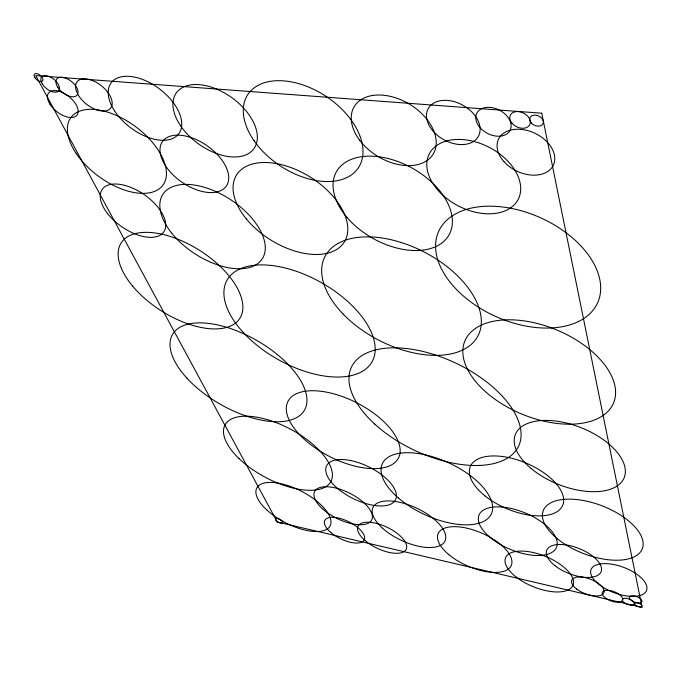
<?xml version="1.0" encoding="UTF-8"?>
<svg xmlns="http://www.w3.org/2000/svg" width="681" height="681" viewBox="0 0 681 681"><rect width="100%" height="100%" fill="white"/><g stroke="black" fill="none" stroke-linecap="round" stroke-linejoin="round"><path stroke-width="1.02" d="M541.753 113.208L35.735 75.582L277.261 521.978L642.098 607.452L541.753 113.208M531.376 123.04A7.168 5.099 25.4 0 0 543.004 123.755A7.168 5.099 25.4 0 0 535.275 115.106A7.168 5.099 25.4 0 0 531.376 123.04M114.493 110.782A42.324 24.201 37.1 0 0 178.022 134.676A42.324 24.201 37.1 0 0 142.414 79.396A42.324 24.201 37.1 0 0 114.493 110.782M180.593 125.789A47.772 28.5 35.7 0 0 253.426 149.301A47.772 28.5 35.7 0 0 211.408 87.168A47.772 28.5 35.7 0 0 180.593 125.789M42.469 84.18A11.007 5.942 38.9 0 0 58.6 90.922A11.007 5.942 38.9 0 0 49.372 76.536A11.007 5.942 38.9 0 0 42.469 84.18M276.529 521.152A4.035 1.677 27.4 0 0 282.624 522.744A4.035 1.677 27.4 0 0 278.027 518.658A4.035 1.677 27.4 0 0 276.529 521.152M635.935 605.545A3.848 1.711 20.2 0 0 641.902 606.209A3.848 1.711 20.2 0 0 637.075 602.804A3.848 1.711 20.2 0 0 635.935 605.545M624.383 602.855A6.35 2.835 20.4 0 0 634.215 603.945A6.35 2.835 20.4 0 0 626.214 598.301A6.35 2.835 20.4 0 0 624.383 602.855M479.509 126.998A18.693 13.075 27.4 0 0 509.805 130.829A18.693 13.075 27.4 0 0 491.069 107.487A18.693 13.075 27.4 0 0 479.509 126.998M323.177 509.379A31.905 14.114 26.4 0 0 371.656 520.071A31.905 14.114 26.4 0 0 334.609 487.766A31.905 14.114 26.4 0 0 323.177 509.379M50.062 104.355A18.012 9.687 38.2 0 0 76.621 115.566A18.012 9.687 38.2 0 0 61.724 92.216A18.012 9.687 38.2 0 0 50.062 104.355M57.808 87.313A12.973 7.082 38.6 0 0 76.919 95.306A12.973 7.082 38.6 0 0 66.21 78.324A12.973 7.082 38.6 0 0 57.808 87.313M330.83 532.474A21.988 9.432 26.2 0 0 364.173 540.007A21.988 9.432 26.2 0 0 338.525 518.062A21.988 9.432 26.2 0 0 330.83 532.474M631.517 600.582A6.699 3.005 20.2 0 0 641.911 601.715A6.699 3.005 20.2 0 0 633.5 595.773A6.699 3.005 20.2 0 0 631.517 600.582M605.886 598.267A10.862 4.852 20.7 0 0 622.63 600.123A10.862 4.852 20.7 0 0 608.899 590.418A10.862 4.852 20.7 0 0 605.886 598.267M239.014 458.551A60.013 27.155 28.1 0 0 330.43 482.301A60.013 27.155 28.1 0 0 264.432 418.832A60.013 27.155 28.1 0 0 239.014 458.551M76.136 153.395A57.11 30.968 36.3 0 0 161.669 186.679A57.11 30.968 36.3 0 0 112.901 113.991A57.11 30.968 36.3 0 0 76.136 153.395M448.805 554.623A39.873 17.902 23.6 0 0 510.818 566.362A39.873 17.902 23.6 0 0 464.51 527.69A39.873 17.902 23.6 0 0 448.805 554.623M436.436 188.441A49.917 33.105 27 0 0 517.075 201.278A49.917 33.105 27 0 0 467.702 140.167A49.917 33.105 27 0 0 436.436 188.441M557.407 538.816A53.084 25.606 21 0 0 641.553 550.367A53.084 25.606 21 0 0 579.386 499.88A53.084 25.606 21 0 0 557.407 538.816M78.46 95.34A21.349 11.849 38.1 0 0 110.152 108.705A21.349 11.849 38.1 0 0 93.025 80.75A21.349 11.849 38.1 0 0 78.46 95.34M254.132 140.822A66.304 41.618 33.5 0 0 357.423 169.126A66.304 41.618 33.5 0 0 297.852 83.397A66.304 41.618 33.5 0 0 254.132 140.822M187.02 378.261A76.059 36.748 29.8 0 0 303.351 411.86A76.059 36.748 29.8 0 0 225.096 326.837A76.059 36.748 29.8 0 0 187.02 378.261M486.43 392.528A80.545 45.525 22.6 0 0 613.402 403.348A80.545 45.525 22.6 0 0 517.773 320.164A80.545 45.525 22.6 0 0 486.43 392.528M516.275 577.147A36.408 16.344 22.2 0 0 572.755 585.771A36.408 16.344 22.2 0 0 528.771 551.687A36.408 16.344 22.2 0 0 516.275 577.147M511.865 122.989A10.802 7.653 26.2 0 0 529.503 125.117A10.802 7.653 26.2 0 0 518.777 111.641A10.802 7.653 26.2 0 0 511.865 122.989M107.411 213.349A37.421 19.587 34.6 0 0 163.491 232.332A37.421 19.587 34.6 0 0 128.028 186.364A37.421 19.587 34.6 0 0 107.411 213.349M600.497 585.592A29.641 13.543 20.5 0 0 646.49 590.597A29.641 13.543 20.5 0 0 609.427 563.877A29.641 13.543 20.5 0 0 600.497 585.592M266.629 509.771A41.26 17.638 27.3 0 0 329.621 526.694A41.26 17.638 27.3 0 0 284.079 484.438A41.26 17.638 27.3 0 0 266.629 509.771M346.901 217.299A64.559 40.256 29.2 0 0 448.719 235.447A64.559 40.256 29.2 0 0 382.509 157.328A64.559 40.256 29.2 0 0 346.901 217.299M485.034 495.938A50.105 24.78 22.8 0 0 562.659 505.404A50.105 24.78 22.8 0 0 501.803 456.432A50.105 24.78 22.8 0 0 485.034 495.938M132.523 285.986A70.305 35.787 32.4 0 0 239.048 319.491A70.305 35.787 32.4 0 0 169.986 236.401A70.305 35.787 32.4 0 0 132.523 285.986M342.952 313.873A86.189 49.594 27.4 0 0 477.824 336.15A86.189 49.594 27.4 0 0 383.769 238.282A86.189 49.594 27.4 0 0 342.952 313.873M398.462 498.024A60.013 28.542 24.7 0 0 491.146 514.291A60.013 28.542 24.7 0 0 420.926 453.955A60.013 28.542 24.7 0 0 398.462 498.024M359.508 139.98A46.07 30.517 31 0 0 432.682 154.876A46.07 30.517 31 0 0 389.004 96.072A46.07 30.517 31 0 0 359.508 139.98M166.615 167.415A38.928 22.158 34.8 0 0 225.794 186.79A38.928 22.158 34.8 0 0 190.646 137.409A38.928 22.158 34.8 0 0 166.615 167.415M364.905 540.373A26.721 11.603 25.5 0 0 405.978 549.712A26.721 11.603 25.5 0 0 375.452 523.161A26.721 11.603 25.5 0 0 364.905 540.373M576.671 589.065A17.204 7.721 21.2 0 0 603.664 593.091A17.204 7.721 21.2 0 0 583.098 577.241A17.204 7.721 21.2 0 0 576.671 589.065M336.516 487.536A38.425 17.68 26.2 0 0 395.346 500.075A38.425 17.68 26.2 0 0 351.277 460.679A38.425 17.68 26.2 0 0 336.516 487.536M374.678 424.033A92.437 48.232 25.3 0 0 518.386 446.591A92.437 48.232 25.3 0 0 412.048 349.293A92.437 48.232 25.3 0 0 374.678 424.033M303.581 438.624A62.09 30.1 27.1 0 0 398.462 458.041A62.09 30.1 27.1 0 0 327.638 392.375A62.09 30.1 27.1 0 0 303.581 438.624M171.476 232.842A59.247 32.424 33 0 0 261.734 259.589A59.247 32.424 33 0 0 204.453 187.326A59.247 32.424 33 0 0 171.476 232.842M246.284 218.839A63.461 37.149 31.8 0 0 344.228 242.138A63.461 37.149 31.8 0 0 280.751 164.504A63.461 37.149 31.8 0 0 246.284 218.839M555.015 565.707A29.232 13.484 21.5 0 0 600.838 572.27A29.232 13.484 21.5 0 0 565.877 544.919A29.232 13.484 21.5 0 0 555.015 565.707M382.586 528.252A39.745 17.834 25 0 0 444.361 542.136A39.745 17.834 25 0 0 399.926 502.34A39.745 17.834 25 0 0 382.586 528.252M503.914 161.567A30.347 20.975 25.3 0 0 553.091 165.713A30.347 20.975 25.3 0 0 520.752 129.356A30.347 20.975 25.3 0 0 503.914 161.567M243.977 333.239A83.201 44.12 29.4 0 0 371.766 362.275A83.201 44.12 29.4 0 0 282.879 267.446A83.201 44.12 29.4 0 0 243.977 333.239M531.171 468.528A58.549 30.543 21.6 0 0 623.736 478.692A58.549 30.543 21.6 0 0 554.453 420.892A58.549 30.543 21.6 0 0 531.171 468.528M457.445 290.464A87.125 54.199 24.1 0 0 596.948 304.22A87.125 54.199 24.1 0 0 500.016 206.709A87.125 54.199 24.1 0 0 457.445 290.464M491.563 538.577A41.975 19.664 22.7 0 0 556.403 547.558A41.975 19.664 22.7 0 0 505.302 507.413A41.975 19.664 22.7 0 0 491.563 538.577M432.418 130.326A28.67 19.698 29 0 0 478.326 136.447A28.67 19.698 29 0 0 449.154 100.601A28.67 19.698 29 0 0 432.418 130.326M34.876 77.711A5.286 2.835 39.1 0 0 42.588 80.911A5.286 2.835 39.1 0 0 38.102 73.999A5.286 2.835 39.1 0 0 34.876 77.711"/></g></svg>
